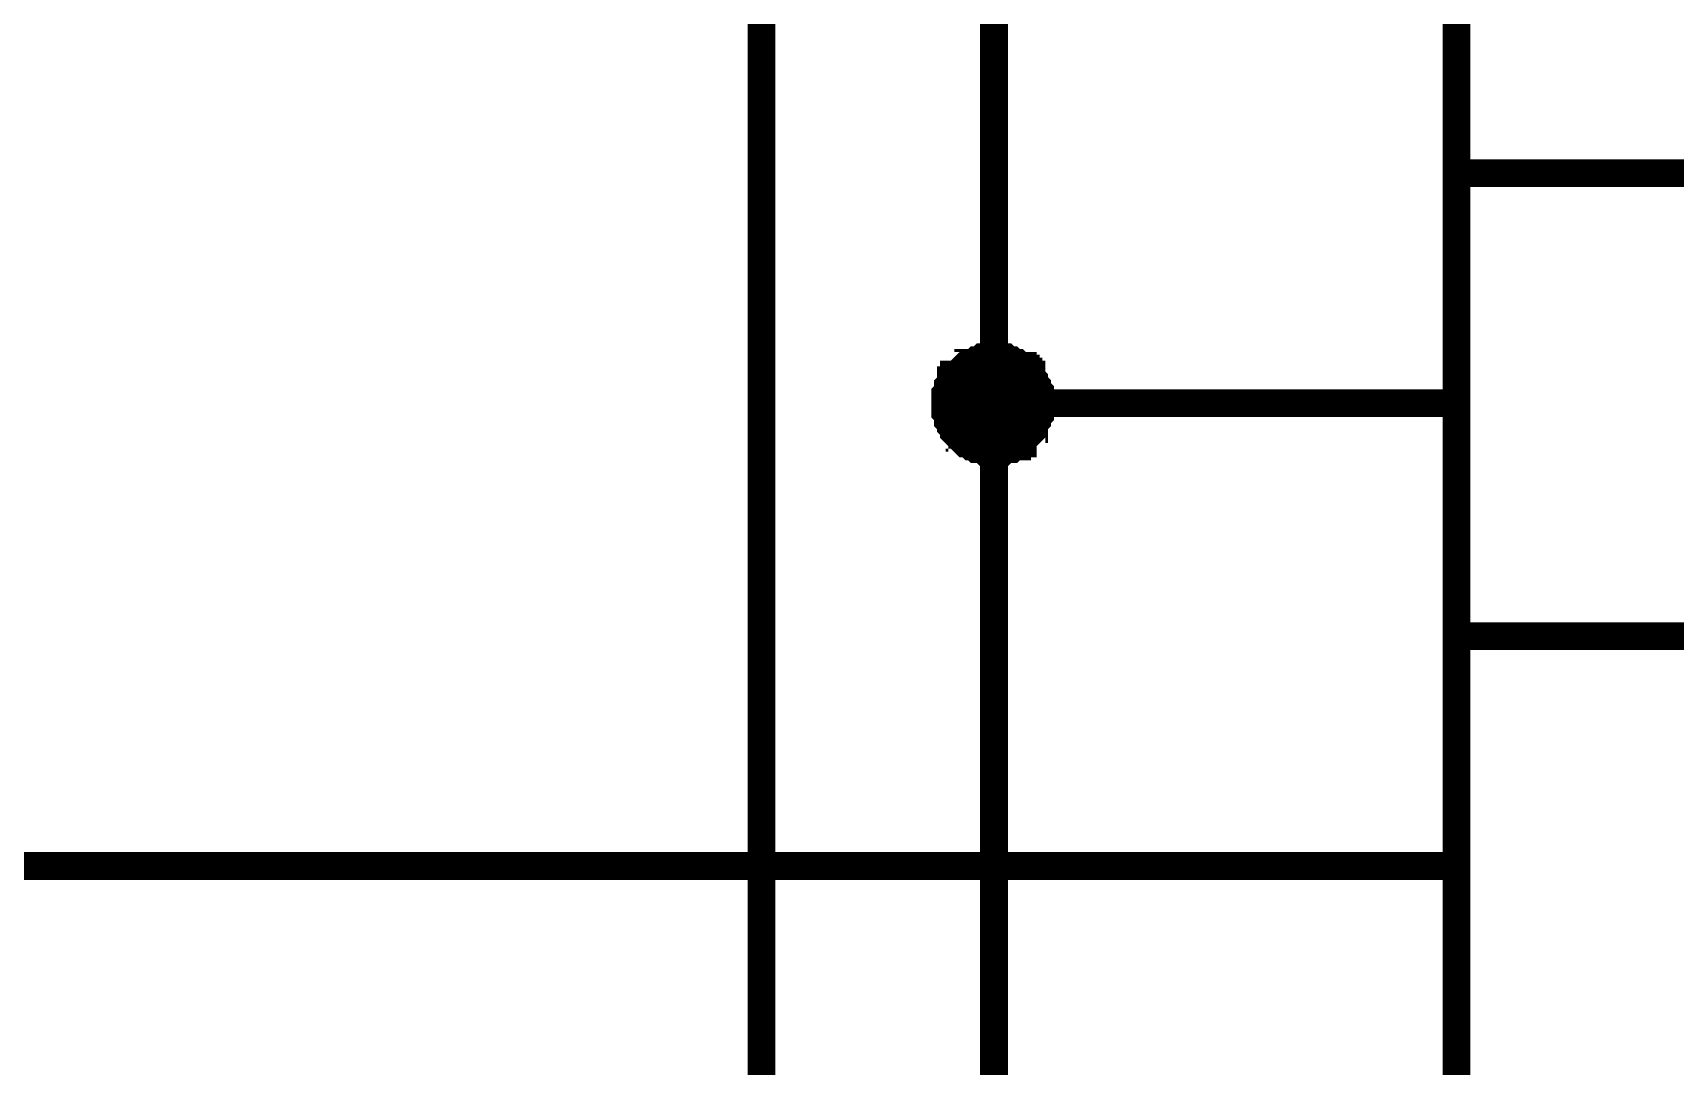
# Paper-space layout 'Layout1' of a CAD drawing. Extents: x -1 to 840, y -1 to 593.
# Drawn here: x 690.31 to 708.06, y 223.84 to 235 of the extents above; entities that cross this region are included whole.
import ezdxf

# ---------------------------------------------------------------- set-up
doc = ezdxf.new("R2010")
doc.units = 0
doc.header["$MEASUREMENT"] = 0
doc.layers.add('Sheet', color=255, linetype='CONTINUOUS')

psp = doc.layouts.get("Layout1")

# ---------------------------------------------------------------- linework, layer by layer
at = {"layer": 'Sheet', "color": 7, "const_width": 0.3}
psp.add_lwpolyline([(705.698, 328.489), (725.667, 328.489), (725.667, 203.476), (705.698, 203.476), (705.698, 328.489)], close=True, dxfattribs=at)
at = {"layer": 'Sheet', "color": 7}
for points, const_width in [([(658.213, 245.976), (683.182, 245.976), (683.182, 226), (703.183, 226)], 0.3), ([(700.698, 245.976), (700.698, 231.001), (703.183, 231.001)], 0.3), ([(703.183, 236.003), (698.183, 236.003), (698.183, 220.998)], 0.3), ([(705.698, 233.487), (725.667, 233.487)], 0.3), ([(700.17, 231.001), (700.17, 231.032), (700.17, 231.064), (700.17, 231.064), (700.17, 231.095), (700.201, 231.126), (700.201, 231.157), (700.201, 231.188), (700.201, 231.188), (700.232, 231.219), (700.232, 231.25), (700.263, 231.25), (700.263, 231.281), (700.263, 231.312), (700.294, 231.312), (700.325, 231.343), (700.325, 231.343), (700.356, 231.374), (700.356, 231.374), (700.388, 231.405), (700.419, 231.405), (700.419, 231.436), (700.45, 231.436), (700.481, 231.436), (700.512, 231.467), (700.512, 231.467), (700.543, 231.467), (700.574, 231.498), (700.605, 231.498), (700.636, 231.498), (700.636, 231.498), (700.667, 231.498), (700.698, 231.498)], 0.3), ([(700.17, 231.001), (700.17, 231.032), (700.17, 231.064), (700.17, 231.064), (700.17, 231.095), (700.201, 231.126), (700.201, 231.157), (700.201, 231.188), (700.201, 231.188), (700.232, 231.219), (700.232, 231.25), (700.263, 231.25), (700.263, 231.281), (700.263, 231.312), (700.294, 231.312), (700.325, 231.343), (700.325, 231.343), (700.356, 231.374), (700.356, 231.374), (700.388, 231.405), (700.419, 231.405), (700.419, 231.436), (700.45, 231.436), (700.481, 231.436), (700.512, 231.467), (700.512, 231.467), (700.543, 231.467), (700.574, 231.498), (700.605, 231.498), (700.636, 231.498), (700.636, 231.498), (700.667, 231.498), (700.698, 231.498)], 0.3), ([(700.17, 231.001), (700.17, 231.032), (700.17, 231.064), (700.17, 231.064), (700.17, 231.095), (700.201, 231.126), (700.201, 231.157), (700.201, 231.188), (700.201, 231.188), (700.232, 231.219), (700.232, 231.25), (700.263, 231.25), (700.263, 231.281), (700.263, 231.312), (700.294, 231.312), (700.325, 231.343), (700.325, 231.343), (700.356, 231.374), (700.356, 231.374), (700.388, 231.405), (700.419, 231.405), (700.419, 231.436), (700.45, 231.436), (700.481, 231.436), (700.512, 231.467), (700.512, 231.467), (700.543, 231.467), (700.574, 231.498), (700.605, 231.498), (700.636, 231.498), (700.636, 231.498), (700.667, 231.498), (700.698, 231.498)], 0.3), ([(700.17, 231.001), (700.17, 231.032), (700.17, 231.064), (700.17, 231.064), (700.17, 231.095), (700.201, 231.126), (700.201, 231.157), (700.201, 231.188), (700.201, 231.188), (700.232, 231.219), (700.232, 231.25), (700.263, 231.25), (700.263, 231.281), (700.263, 231.312), (700.294, 231.312), (700.325, 231.343), (700.325, 231.343), (700.356, 231.374), (700.356, 231.374), (700.388, 231.405), (700.419, 231.405), (700.419, 231.436), (700.45, 231.436), (700.481, 231.436), (700.512, 231.467), (700.512, 231.467), (700.543, 231.467), (700.574, 231.498), (700.605, 231.498), (700.636, 231.498), (700.636, 231.498), (700.667, 231.498), (700.698, 231.498)], 0.3), ([(700.17, 231.001), (700.17, 231.032), (700.17, 231.064), (700.17, 231.064), (700.17, 231.095), (700.201, 231.126), (700.201, 231.157), (700.201, 231.188), (700.201, 231.188), (700.232, 231.219), (700.232, 231.25), (700.263, 231.25), (700.263, 231.281), (700.263, 231.312), (700.294, 231.312), (700.325, 231.343), (700.325, 231.343), (700.356, 231.374), (700.356, 231.374), (700.388, 231.405), (700.419, 231.405), (700.419, 231.436), (700.45, 231.436), (700.481, 231.436), (700.512, 231.467), (700.512, 231.467), (700.543, 231.467), (700.574, 231.498), (700.605, 231.498), (700.636, 231.498), (700.636, 231.498), (700.667, 231.498), (700.698, 231.498)], 0.0991), ([(700.17, 231.001), (700.17, 231.032), (700.17, 231.064), (700.17, 231.064), (700.17, 231.095), (700.201, 231.126), (700.201, 231.157), (700.201, 231.188), (700.201, 231.188), (700.232, 231.219), (700.232, 231.25), (700.263, 231.25), (700.263, 231.281), (700.263, 231.312), (700.294, 231.312), (700.325, 231.343), (700.325, 231.343), (700.356, 231.374), (700.356, 231.374), (700.388, 231.405), (700.419, 231.405), (700.419, 231.436), (700.45, 231.436), (700.481, 231.436), (700.512, 231.467), (700.512, 231.467), (700.543, 231.467), (700.574, 231.498), (700.605, 231.498), (700.636, 231.498), (700.636, 231.498), (700.667, 231.498), (700.698, 231.498)], 0.0991), ([(700.17, 231.001), (700.17, 231.032), (700.17, 231.064), (700.17, 231.064), (700.17, 231.095), (700.201, 231.126), (700.201, 231.157), (700.201, 231.188), (700.201, 231.188), (700.232, 231.219), (700.232, 231.25), (700.263, 231.25), (700.263, 231.281), (700.263, 231.312), (700.294, 231.312), (700.325, 231.343), (700.325, 231.343), (700.356, 231.374), (700.356, 231.374), (700.388, 231.405), (700.419, 231.405), (700.419, 231.436), (700.45, 231.436), (700.481, 231.436), (700.512, 231.467), (700.512, 231.467), (700.543, 231.467), (700.574, 231.498), (700.605, 231.498), (700.636, 231.498), (700.636, 231.498), (700.667, 231.498), (700.698, 231.498)], 0.0991), ([(700.17, 231.001), (700.17, 231.032), (700.17, 231.064), (700.17, 231.064), (700.17, 231.095), (700.201, 231.126), (700.201, 231.157), (700.201, 231.188), (700.201, 231.188), (700.232, 231.219), (700.232, 231.25), (700.263, 231.25), (700.263, 231.281), (700.263, 231.312), (700.294, 231.312), (700.325, 231.343), (700.325, 231.343), (700.356, 231.374), (700.356, 231.374), (700.388, 231.405), (700.419, 231.405), (700.419, 231.436), (700.45, 231.436), (700.481, 231.436), (700.512, 231.467), (700.512, 231.467), (700.543, 231.467), (700.574, 231.498), (700.605, 231.498), (700.636, 231.498), (700.636, 231.498), (700.667, 231.498), (700.698, 231.498)], 0.0991), ([(700.698, 231.498), (700.698, 231.498)], 0.3), ([(700.698, 231.498), (700.729, 231.498), (700.76, 231.498), (700.76, 231.498), (700.791, 231.498), (700.822, 231.498), (700.853, 231.467), (700.884, 231.467), (700.884, 231.467), (700.915, 231.436), (700.947, 231.436), (700.947, 231.436), (700.978, 231.405), (701.009, 231.405), (701.009, 231.374), (701.04, 231.374), (701.04, 231.343), (701.071, 231.343), (701.071, 231.312), (701.102, 231.312), (701.102, 231.281), (701.133, 231.25), (701.133, 231.25), (701.133, 231.219), (701.164, 231.188), (701.164, 231.188), (701.164, 231.157), (701.195, 231.126), (701.195, 231.095), (701.195, 231.064), (701.195, 231.064), (701.195, 231.032), (701.195, 231.001)], 0.3), ([(700.698, 231.498), (700.698, 231.498)], 0.3), ([(700.698, 231.498), (700.729, 231.498), (700.76, 231.498), (700.76, 231.498), (700.791, 231.498), (700.822, 231.498), (700.853, 231.467), (700.884, 231.467), (700.884, 231.467), (700.915, 231.436), (700.947, 231.436), (700.947, 231.436), (700.978, 231.405), (701.009, 231.405), (701.009, 231.374), (701.04, 231.374), (701.04, 231.343), (701.071, 231.343), (701.071, 231.312), (701.102, 231.312), (701.102, 231.281), (701.133, 231.25), (701.133, 231.25), (701.133, 231.219), (701.164, 231.188), (701.164, 231.188), (701.164, 231.157), (701.195, 231.126), (701.195, 231.095), (701.195, 231.064), (701.195, 231.064), (701.195, 231.032), (701.195, 231.001)], 0.3), ([(700.698, 231.498), (700.698, 231.498)], 0.3), ([(700.698, 231.498), (700.729, 231.498), (700.76, 231.498), (700.76, 231.498), (700.791, 231.498), (700.822, 231.498), (700.853, 231.467), (700.884, 231.467), (700.884, 231.467), (700.915, 231.436), (700.947, 231.436), (700.947, 231.436), (700.978, 231.405), (701.009, 231.405), (701.009, 231.374), (701.04, 231.374), (701.04, 231.343), (701.071, 231.343), (701.071, 231.312), (701.102, 231.312), (701.102, 231.281), (701.133, 231.25), (701.133, 231.25), (701.133, 231.219), (701.164, 231.188), (701.164, 231.188), (701.164, 231.157), (701.195, 231.126), (701.195, 231.095), (701.195, 231.064), (701.195, 231.064), (701.195, 231.032), (701.195, 231.001)], 0.3), ([(700.698, 231.498), (700.698, 231.498)], 0.3), ([(700.698, 231.498), (700.729, 231.498), (700.76, 231.498), (700.76, 231.498), (700.791, 231.498), (700.822, 231.498), (700.853, 231.467), (700.884, 231.467), (700.884, 231.467), (700.915, 231.436), (700.947, 231.436), (700.947, 231.436), (700.978, 231.405), (701.009, 231.405), (701.009, 231.374), (701.04, 231.374), (701.04, 231.343), (701.071, 231.343), (701.071, 231.312), (701.102, 231.312), (701.102, 231.281), (701.133, 231.25), (701.133, 231.25), (701.133, 231.219), (701.164, 231.188), (701.164, 231.188), (701.164, 231.157), (701.195, 231.126), (701.195, 231.095), (701.195, 231.064), (701.195, 231.064), (701.195, 231.032), (701.195, 231.001)], 0.3), ([(700.698, 231.498), (700.698, 231.498)], 0.0991), ([(700.698, 231.498), (700.729, 231.498), (700.76, 231.498), (700.76, 231.498), (700.791, 231.498), (700.822, 231.498), (700.853, 231.467), (700.884, 231.467), (700.884, 231.467), (700.915, 231.436), (700.947, 231.436), (700.947, 231.436), (700.978, 231.405), (701.009, 231.405), (701.009, 231.374), (701.04, 231.374), (701.04, 231.343), (701.071, 231.343), (701.071, 231.312), (701.102, 231.312), (701.102, 231.281), (701.133, 231.25), (701.133, 231.25), (701.133, 231.219), (701.164, 231.188), (701.164, 231.188), (701.164, 231.157), (701.195, 231.126), (701.195, 231.095), (701.195, 231.064), (701.195, 231.064), (701.195, 231.032), (701.195, 231.001)], 0.0991), ([(700.698, 231.498), (700.698, 231.498)], 0.0991), ([(700.698, 231.498), (700.729, 231.498), (700.76, 231.498), (700.76, 231.498), (700.791, 231.498), (700.822, 231.498), (700.853, 231.467), (700.884, 231.467), (700.884, 231.467), (700.915, 231.436), (700.947, 231.436), (700.947, 231.436), (700.978, 231.405), (701.009, 231.405), (701.009, 231.374), (701.04, 231.374), (701.04, 231.343), (701.071, 231.343), (701.071, 231.312), (701.102, 231.312), (701.102, 231.281), (701.133, 231.25), (701.133, 231.25), (701.133, 231.219), (701.164, 231.188), (701.164, 231.188), (701.164, 231.157), (701.195, 231.126), (701.195, 231.095), (701.195, 231.064), (701.195, 231.064), (701.195, 231.032), (701.195, 231.001)], 0.0991), ([(700.698, 231.498), (700.698, 231.498)], 0.0991), ([(700.698, 231.498), (700.729, 231.498), (700.76, 231.498), (700.76, 231.498), (700.791, 231.498), (700.822, 231.498), (700.853, 231.467), (700.884, 231.467), (700.884, 231.467), (700.915, 231.436), (700.947, 231.436), (700.947, 231.436), (700.978, 231.405), (701.009, 231.405), (701.009, 231.374), (701.04, 231.374), (701.04, 231.343), (701.071, 231.343), (701.071, 231.312), (701.102, 231.312), (701.102, 231.281), (701.133, 231.25), (701.133, 231.25), (701.133, 231.219), (701.164, 231.188), (701.164, 231.188), (701.164, 231.157), (701.195, 231.126), (701.195, 231.095), (701.195, 231.064), (701.195, 231.064), (701.195, 231.032), (701.195, 231.001)], 0.0991), ([(700.698, 231.498), (700.698, 231.498)], 0.0991), ([(700.698, 231.498), (700.729, 231.498), (700.76, 231.498), (700.76, 231.498), (700.791, 231.498), (700.822, 231.498), (700.853, 231.467), (700.884, 231.467), (700.884, 231.467), (700.915, 231.436), (700.947, 231.436), (700.947, 231.436), (700.978, 231.405), (701.009, 231.405), (701.009, 231.374), (701.04, 231.374), (701.04, 231.343), (701.071, 231.343), (701.071, 231.312), (701.102, 231.312), (701.102, 231.281), (701.133, 231.25), (701.133, 231.25), (701.133, 231.219), (701.164, 231.188), (701.164, 231.188), (701.164, 231.157), (701.195, 231.126), (701.195, 231.095), (701.195, 231.064), (701.195, 231.064), (701.195, 231.032), (701.195, 231.001)], 0.0991), ([(700.698, 230.473), (700.667, 230.473), (700.636, 230.473), (700.636, 230.473), (700.605, 230.473), (700.574, 230.504), (700.543, 230.504), (700.512, 230.504), (700.512, 230.504), (700.481, 230.535), (700.45, 230.535), (700.419, 230.566), (700.419, 230.566), (700.388, 230.566), (700.356, 230.598), (700.356, 230.629), (700.325, 230.629), (700.325, 230.66), (700.294, 230.66), (700.263, 230.691), (700.263, 230.722), (700.263, 230.722), (700.232, 230.753), (700.232, 230.784), (700.201, 230.815), (700.201, 230.815), (700.201, 230.846), (700.201, 230.877), (700.17, 230.908), (700.17, 230.939), (700.17, 230.939), (700.17, 230.97), (700.17, 231.001)], 0.3), ([(700.17, 231.001), (700.17, 231.001)], 0.3), ([(700.698, 230.473), (700.667, 230.473), (700.636, 230.473), (700.636, 230.473), (700.605, 230.473), (700.574, 230.504), (700.543, 230.504), (700.512, 230.504), (700.512, 230.504), (700.481, 230.535), (700.45, 230.535), (700.419, 230.566), (700.419, 230.566), (700.388, 230.566), (700.356, 230.598), (700.356, 230.629), (700.325, 230.629), (700.325, 230.66), (700.294, 230.66), (700.263, 230.691), (700.263, 230.722), (700.263, 230.722), (700.232, 230.753), (700.232, 230.784), (700.201, 230.815), (700.201, 230.815), (700.201, 230.846), (700.201, 230.877), (700.17, 230.908), (700.17, 230.939), (700.17, 230.939), (700.17, 230.97), (700.17, 231.001)], 0.3), ([(700.17, 231.001), (700.17, 231.001)], 0.3), ([(700.698, 230.473), (700.667, 230.473), (700.636, 230.473), (700.636, 230.473), (700.605, 230.473), (700.574, 230.504), (700.543, 230.504), (700.512, 230.504), (700.512, 230.504), (700.481, 230.535), (700.45, 230.535), (700.419, 230.566), (700.419, 230.566), (700.388, 230.566), (700.356, 230.598), (700.356, 230.629), (700.325, 230.629), (700.325, 230.66), (700.294, 230.66), (700.263, 230.691), (700.263, 230.722), (700.263, 230.722), (700.232, 230.753), (700.232, 230.784), (700.201, 230.815), (700.201, 230.815), (700.201, 230.846), (700.201, 230.877), (700.17, 230.908), (700.17, 230.939), (700.17, 230.939), (700.17, 230.97), (700.17, 231.001)], 0.3), ([(700.17, 231.001), (700.17, 231.001)], 0.3), ([(700.698, 230.473), (700.667, 230.473), (700.636, 230.473), (700.636, 230.473), (700.605, 230.473), (700.574, 230.504), (700.543, 230.504), (700.512, 230.504), (700.512, 230.504), (700.481, 230.535), (700.45, 230.535), (700.419, 230.566), (700.419, 230.566), (700.388, 230.566), (700.356, 230.598), (700.356, 230.629), (700.325, 230.629), (700.325, 230.66), (700.294, 230.66), (700.263, 230.691), (700.263, 230.722), (700.263, 230.722), (700.232, 230.753), (700.232, 230.784), (700.201, 230.815), (700.201, 230.815), (700.201, 230.846), (700.201, 230.877), (700.17, 230.908), (700.17, 230.939), (700.17, 230.939), (700.17, 230.97), (700.17, 231.001)], 0.3), ([(700.17, 231.001), (700.17, 231.001)], 0.3), ([(700.698, 230.473), (700.667, 230.473), (700.636, 230.473), (700.636, 230.473), (700.605, 230.473), (700.574, 230.504), (700.543, 230.504), (700.512, 230.504), (700.512, 230.504), (700.481, 230.535), (700.45, 230.535), (700.419, 230.566), (700.419, 230.566), (700.388, 230.566), (700.356, 230.598), (700.356, 230.629), (700.325, 230.629), (700.325, 230.66), (700.294, 230.66), (700.263, 230.691), (700.263, 230.722), (700.263, 230.722), (700.232, 230.753), (700.232, 230.784), (700.201, 230.815), (700.201, 230.815), (700.201, 230.846), (700.201, 230.877), (700.17, 230.908), (700.17, 230.939), (700.17, 230.939), (700.17, 230.97), (700.17, 231.001)], 0.0991), ([(700.17, 231.001), (700.17, 231.001)], 0.0991), ([(700.698, 230.473), (700.667, 230.473), (700.636, 230.473), (700.636, 230.473), (700.605, 230.473), (700.574, 230.504), (700.543, 230.504), (700.512, 230.504), (700.512, 230.504), (700.481, 230.535), (700.45, 230.535), (700.419, 230.566), (700.419, 230.566), (700.388, 230.566), (700.356, 230.598), (700.356, 230.629), (700.325, 230.629), (700.325, 230.66), (700.294, 230.66), (700.263, 230.691), (700.263, 230.722), (700.263, 230.722), (700.232, 230.753), (700.232, 230.784), (700.201, 230.815), (700.201, 230.815), (700.201, 230.846), (700.201, 230.877), (700.17, 230.908), (700.17, 230.939), (700.17, 230.939), (700.17, 230.97), (700.17, 231.001)], 0.0991), ([(700.17, 231.001), (700.17, 231.001)], 0.0991), ([(700.698, 230.473), (700.667, 230.473), (700.636, 230.473), (700.636, 230.473), (700.605, 230.473), (700.574, 230.504), (700.543, 230.504), (700.512, 230.504), (700.512, 230.504), (700.481, 230.535), (700.45, 230.535), (700.419, 230.566), (700.419, 230.566), (700.388, 230.566), (700.356, 230.598), (700.356, 230.629), (700.325, 230.629), (700.325, 230.66), (700.294, 230.66), (700.263, 230.691), (700.263, 230.722), (700.263, 230.722), (700.232, 230.753), (700.232, 230.784), (700.201, 230.815), (700.201, 230.815), (700.201, 230.846), (700.201, 230.877), (700.17, 230.908), (700.17, 230.939), (700.17, 230.939), (700.17, 230.97), (700.17, 231.001)], 0.0991), ([(700.17, 231.001), (700.17, 231.001)], 0.0991), ([(700.698, 230.473), (700.667, 230.473), (700.636, 230.473), (700.636, 230.473), (700.605, 230.473), (700.574, 230.504), (700.543, 230.504), (700.512, 230.504), (700.512, 230.504), (700.481, 230.535), (700.45, 230.535), (700.419, 230.566), (700.419, 230.566), (700.388, 230.566), (700.356, 230.598), (700.356, 230.629), (700.325, 230.629), (700.325, 230.66), (700.294, 230.66), (700.263, 230.691), (700.263, 230.722), (700.263, 230.722), (700.232, 230.753), (700.232, 230.784), (700.201, 230.815), (700.201, 230.815), (700.201, 230.846), (700.201, 230.877), (700.17, 230.908), (700.17, 230.939), (700.17, 230.939), (700.17, 230.97), (700.17, 231.001)], 0.0991), ([(700.17, 231.001), (700.17, 231.001)], 0.0991), ([(701.195, 231.001), (701.195, 230.97), (701.195, 230.939), (701.195, 230.939), (701.195, 230.908), (701.195, 230.877), (701.164, 230.846), (701.164, 230.815), (701.164, 230.815), (701.133, 230.784), (701.133, 230.753), (701.133, 230.722), (701.102, 230.722), (701.102, 230.691), (701.071, 230.66), (701.071, 230.66), (701.04, 230.629), (701.04, 230.629), (701.009, 230.598), (701.009, 230.566), (700.978, 230.566), (700.947, 230.566), (700.947, 230.535), (700.915, 230.535), (700.884, 230.504), (700.884, 230.504), (700.853, 230.504), (700.822, 230.504), (700.791, 230.473), (700.76, 230.473), (700.76, 230.473), (700.729, 230.473), (700.698, 230.473)], 0.3), ([(703.183, 215.996), (700.698, 215.996), (700.698, 231.001)], 0.3), ([(701.195, 231.001), (701.195, 230.97), (701.195, 230.939), (701.195, 230.939), (701.195, 230.908), (701.195, 230.877), (701.164, 230.846), (701.164, 230.815), (701.164, 230.815), (701.133, 230.784), (701.133, 230.753), (701.133, 230.722), (701.102, 230.722), (701.102, 230.691), (701.071, 230.66), (701.071, 230.66), (701.04, 230.629), (701.04, 230.629), (701.009, 230.598), (701.009, 230.566), (700.978, 230.566), (700.947, 230.566), (700.947, 230.535), (700.915, 230.535), (700.884, 230.504), (700.884, 230.504), (700.853, 230.504), (700.822, 230.504), (700.791, 230.473), (700.76, 230.473), (700.76, 230.473), (700.729, 230.473), (700.698, 230.473)], 0.3), ([(701.195, 231.001), (701.195, 230.97), (701.195, 230.939), (701.195, 230.939), (701.195, 230.908), (701.195, 230.877), (701.164, 230.846), (701.164, 230.815), (701.164, 230.815), (701.133, 230.784), (701.133, 230.753), (701.133, 230.722), (701.102, 230.722), (701.102, 230.691), (701.071, 230.66), (701.071, 230.66), (701.04, 230.629), (701.04, 230.629), (701.009, 230.598), (701.009, 230.566), (700.978, 230.566), (700.947, 230.566), (700.947, 230.535), (700.915, 230.535), (700.884, 230.504), (700.884, 230.504), (700.853, 230.504), (700.822, 230.504), (700.791, 230.473), (700.76, 230.473), (700.76, 230.473), (700.729, 230.473), (700.698, 230.473)], 0.3), ([(701.195, 231.001), (701.195, 230.97), (701.195, 230.939), (701.195, 230.939), (701.195, 230.908), (701.195, 230.877), (701.164, 230.846), (701.164, 230.815), (701.164, 230.815), (701.133, 230.784), (701.133, 230.753), (701.133, 230.722), (701.102, 230.722), (701.102, 230.691), (701.071, 230.66), (701.071, 230.66), (701.04, 230.629), (701.04, 230.629), (701.009, 230.598), (701.009, 230.566), (700.978, 230.566), (700.947, 230.566), (700.947, 230.535), (700.915, 230.535), (700.884, 230.504), (700.884, 230.504), (700.853, 230.504), (700.822, 230.504), (700.791, 230.473), (700.76, 230.473), (700.76, 230.473), (700.729, 230.473), (700.698, 230.473)], 0.3), ([(701.195, 231.001), (701.195, 230.97), (701.195, 230.939), (701.195, 230.939), (701.195, 230.908), (701.195, 230.877), (701.164, 230.846), (701.164, 230.815), (701.164, 230.815), (701.133, 230.784), (701.133, 230.753), (701.133, 230.722), (701.102, 230.722), (701.102, 230.691), (701.071, 230.66), (701.071, 230.66), (701.04, 230.629), (701.04, 230.629), (701.009, 230.598), (701.009, 230.566), (700.978, 230.566), (700.947, 230.566), (700.947, 230.535), (700.915, 230.535), (700.884, 230.504), (700.884, 230.504), (700.853, 230.504), (700.822, 230.504), (700.791, 230.473), (700.76, 230.473), (700.76, 230.473), (700.729, 230.473), (700.698, 230.473)], 0.0991), ([(701.195, 231.001), (701.195, 230.97), (701.195, 230.939), (701.195, 230.939), (701.195, 230.908), (701.195, 230.877), (701.164, 230.846), (701.164, 230.815), (701.164, 230.815), (701.133, 230.784), (701.133, 230.753), (701.133, 230.722), (701.102, 230.722), (701.102, 230.691), (701.071, 230.66), (701.071, 230.66), (701.04, 230.629), (701.04, 230.629), (701.009, 230.598), (701.009, 230.566), (700.978, 230.566), (700.947, 230.566), (700.947, 230.535), (700.915, 230.535), (700.884, 230.504), (700.884, 230.504), (700.853, 230.504), (700.822, 230.504), (700.791, 230.473), (700.76, 230.473), (700.76, 230.473), (700.729, 230.473), (700.698, 230.473)], 0.0991), ([(701.195, 231.001), (701.195, 230.97), (701.195, 230.939), (701.195, 230.939), (701.195, 230.908), (701.195, 230.877), (701.164, 230.846), (701.164, 230.815), (701.164, 230.815), (701.133, 230.784), (701.133, 230.753), (701.133, 230.722), (701.102, 230.722), (701.102, 230.691), (701.071, 230.66), (701.071, 230.66), (701.04, 230.629), (701.04, 230.629), (701.009, 230.598), (701.009, 230.566), (700.978, 230.566), (700.947, 230.566), (700.947, 230.535), (700.915, 230.535), (700.884, 230.504), (700.884, 230.504), (700.853, 230.504), (700.822, 230.504), (700.791, 230.473), (700.76, 230.473), (700.76, 230.473), (700.729, 230.473), (700.698, 230.473)], 0.0991), ([(701.195, 231.001), (701.195, 230.97), (701.195, 230.939), (701.195, 230.939), (701.195, 230.908), (701.195, 230.877), (701.164, 230.846), (701.164, 230.815), (701.164, 230.815), (701.133, 230.784), (701.133, 230.753), (701.133, 230.722), (701.102, 230.722), (701.102, 230.691), (701.071, 230.66), (701.071, 230.66), (701.04, 230.629), (701.04, 230.629), (701.009, 230.598), (701.009, 230.566), (700.978, 230.566), (700.947, 230.566), (700.947, 230.535), (700.915, 230.535), (700.884, 230.504), (700.884, 230.504), (700.853, 230.504), (700.822, 230.504), (700.791, 230.473), (700.76, 230.473), (700.76, 230.473), (700.729, 230.473), (700.698, 230.473)], 0.0991), ([(701.195, 231.001), (701.195, 231.001), (701.195, 231.001), (701.195, 231.001), (701.195, 231.001), (701.195, 231.001), (701.195, 231.001), (701.195, 231.001), (701.195, 231.001), (701.195, 231.001), (701.195, 231.001), (701.195, 231.001), (701.195, 231.001), (701.195, 231.001), (701.195, 231.001), (701.195, 231.001), (701.195, 231.001), (701.195, 231.001), (701.195, 231.001), (701.195, 231.001), (701.195, 231.001), (701.195, 231.001), (701.195, 231.001), (701.195, 231.001), (701.195, 231.001), (701.195, 231.001), (701.195, 231.001), (701.195, 231.001), (701.195, 231.001), (701.195, 231.001), (701.195, 231.001), (701.195, 231.001), (701.195, 231.001)], 0.3), ([(701.195, 231.001), (701.195, 231.001)], 0.3), ([(701.195, 231.001), (701.195, 231.001), (701.195, 231.001), (701.195, 231.001), (701.195, 231.001), (701.195, 231.001), (701.195, 231.001), (701.195, 231.001), (701.195, 231.001), (701.195, 231.001), (701.195, 231.001), (701.195, 231.001), (701.195, 231.001), (701.195, 231.001), (701.195, 231.001), (701.195, 231.001), (701.195, 231.001), (701.195, 231.001), (701.195, 231.001), (701.195, 231.001), (701.195, 231.001), (701.195, 231.001), (701.195, 231.001), (701.195, 231.001), (701.195, 231.001), (701.195, 231.001), (701.195, 231.001), (701.195, 231.001), (701.195, 231.001), (701.195, 231.001), (701.195, 231.001), (701.195, 231.001), (701.195, 231.001)], 0.3), ([(701.195, 231.001), (701.195, 231.001)], 0.3), ([(701.195, 231.001), (701.195, 231.001), (701.195, 231.001), (701.195, 231.001), (701.195, 231.001), (701.195, 231.001), (701.195, 231.001), (701.195, 231.001), (701.195, 231.001), (701.195, 231.001), (701.195, 231.001), (701.195, 231.001), (701.195, 231.001), (701.195, 231.001), (701.195, 231.001), (701.195, 231.001), (701.195, 231.001), (701.195, 231.001), (701.195, 231.001), (701.195, 231.001), (701.195, 231.001), (701.195, 231.001), (701.195, 231.001), (701.195, 231.001), (701.195, 231.001), (701.195, 231.001), (701.195, 231.001), (701.195, 231.001), (701.195, 231.001), (701.195, 231.001), (701.195, 231.001), (701.195, 231.001), (701.195, 231.001)], 0.3), ([(701.195, 231.001), (701.195, 231.001)], 0.3), ([(701.195, 231.001), (701.195, 231.001), (701.195, 231.001), (701.195, 231.001), (701.195, 231.001), (701.195, 231.001), (701.195, 231.001), (701.195, 231.001), (701.195, 231.001), (701.195, 231.001), (701.195, 231.001), (701.195, 231.001), (701.195, 231.001), (701.195, 231.001), (701.195, 231.001), (701.195, 231.001), (701.195, 231.001), (701.195, 231.001), (701.195, 231.001), (701.195, 231.001), (701.195, 231.001), (701.195, 231.001), (701.195, 231.001), (701.195, 231.001), (701.195, 231.001), (701.195, 231.001), (701.195, 231.001), (701.195, 231.001), (701.195, 231.001), (701.195, 231.001), (701.195, 231.001), (701.195, 231.001), (701.195, 231.001)], 0.3), ([(701.195, 231.001), (701.195, 231.001)], 0.3), ([(701.195, 231.001), (701.195, 231.001), (701.195, 231.001), (701.195, 231.001), (701.195, 231.001), (701.195, 231.001), (701.195, 231.001), (701.195, 231.001), (701.195, 231.001), (701.195, 231.001), (701.195, 231.001), (701.195, 231.001), (701.195, 231.001), (701.195, 231.001), (701.195, 231.001), (701.195, 231.001), (701.195, 231.001), (701.195, 231.001), (701.195, 231.001), (701.195, 231.001), (701.195, 231.001), (701.195, 231.001), (701.195, 231.001), (701.195, 231.001), (701.195, 231.001), (701.195, 231.001), (701.195, 231.001), (701.195, 231.001), (701.195, 231.001), (701.195, 231.001), (701.195, 231.001), (701.195, 231.001), (701.195, 231.001)], 0.0991), ([(701.195, 231.001), (701.195, 231.001)], 0.0991), ([(701.195, 231.001), (701.195, 231.001), (701.195, 231.001), (701.195, 231.001), (701.195, 231.001), (701.195, 231.001), (701.195, 231.001), (701.195, 231.001), (701.195, 231.001), (701.195, 231.001), (701.195, 231.001), (701.195, 231.001), (701.195, 231.001), (701.195, 231.001), (701.195, 231.001), (701.195, 231.001), (701.195, 231.001), (701.195, 231.001), (701.195, 231.001), (701.195, 231.001), (701.195, 231.001), (701.195, 231.001), (701.195, 231.001), (701.195, 231.001), (701.195, 231.001), (701.195, 231.001), (701.195, 231.001), (701.195, 231.001), (701.195, 231.001), (701.195, 231.001), (701.195, 231.001), (701.195, 231.001), (701.195, 231.001)], 0.0991), ([(701.195, 231.001), (701.195, 231.001)], 0.0991), ([(701.195, 231.001), (701.195, 231.001), (701.195, 231.001), (701.195, 231.001), (701.195, 231.001), (701.195, 231.001), (701.195, 231.001), (701.195, 231.001), (701.195, 231.001), (701.195, 231.001), (701.195, 231.001), (701.195, 231.001), (701.195, 231.001), (701.195, 231.001), (701.195, 231.001), (701.195, 231.001), (701.195, 231.001), (701.195, 231.001), (701.195, 231.001), (701.195, 231.001), (701.195, 231.001), (701.195, 231.001), (701.195, 231.001), (701.195, 231.001), (701.195, 231.001), (701.195, 231.001), (701.195, 231.001), (701.195, 231.001), (701.195, 231.001), (701.195, 231.001), (701.195, 231.001), (701.195, 231.001), (701.195, 231.001)], 0.0991), ([(701.195, 231.001), (701.195, 231.001)], 0.0991), ([(701.195, 231.001), (701.195, 231.001), (701.195, 231.001), (701.195, 231.001), (701.195, 231.001), (701.195, 231.001), (701.195, 231.001), (701.195, 231.001), (701.195, 231.001), (701.195, 231.001), (701.195, 231.001), (701.195, 231.001), (701.195, 231.001), (701.195, 231.001), (701.195, 231.001), (701.195, 231.001), (701.195, 231.001), (701.195, 231.001), (701.195, 231.001), (701.195, 231.001), (701.195, 231.001), (701.195, 231.001), (701.195, 231.001), (701.195, 231.001), (701.195, 231.001), (701.195, 231.001), (701.195, 231.001), (701.195, 231.001), (701.195, 231.001), (701.195, 231.001), (701.195, 231.001), (701.195, 231.001), (701.195, 231.001)], 0.0991), ([(701.195, 231.001), (701.195, 231.001)], 0.0991), ([(705.698, 231.001), (703.183, 231.001)], 0.3), ([(705.698, 228.485), (725.667, 228.485)], 0.3), ([(705.698, 226), (703.183, 226)], 0.3)]:
    psp.add_lwpolyline(points, dxfattribs=dict(at, const_width=const_width))
at = {"layer": 'Sheet', "color": 7, "const_width": 0.508}
psp.add_lwpolyline([(700.517, 231.003, 1), (701.025, 231.003, 1)], format="xyb", close=True, dxfattribs=at)

doc.saveas('drawing.dxf')
